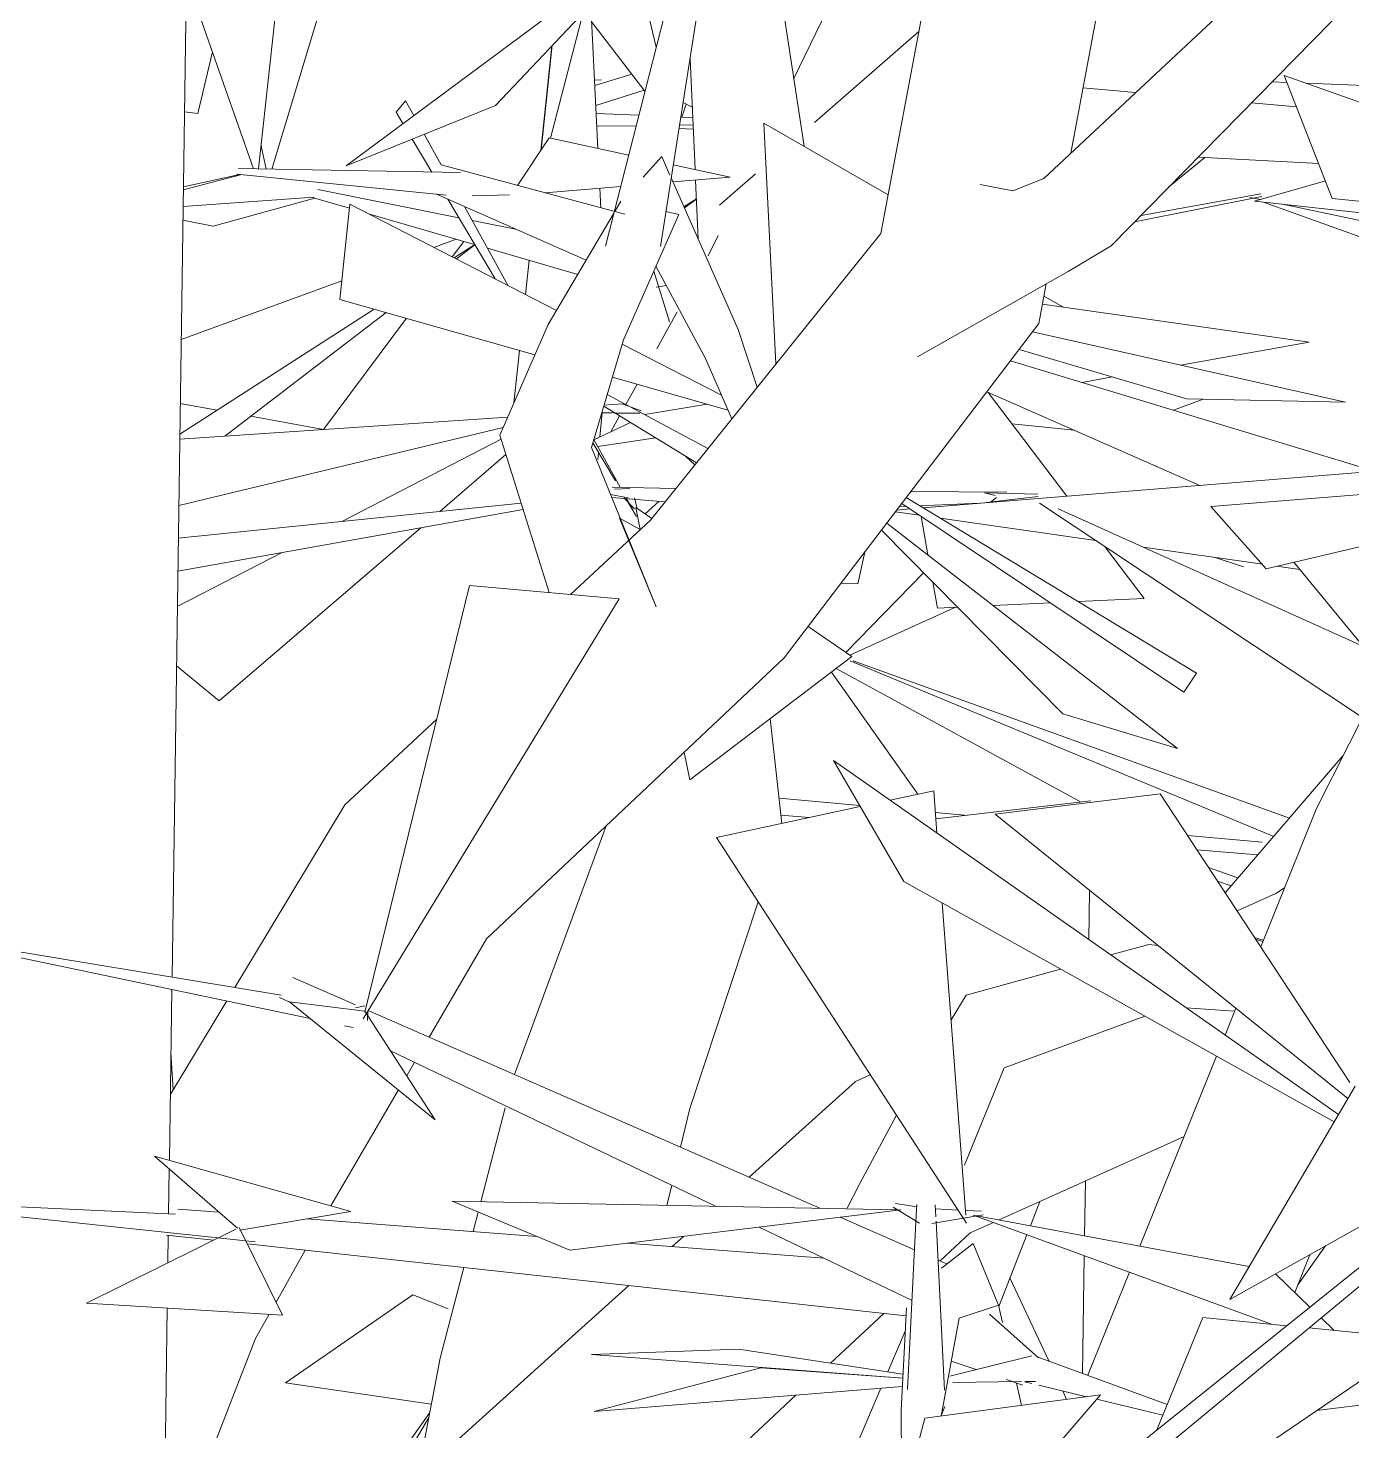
# Model space of a CAD drawing. Header units: millimetres. Extents: x 78096 to 288885, y -20632 to 149556.
# Drawn here: x 251987.7 to 252220.1, y 94054.1 to 94300.4 of the extents above; entities that cross this region are included whole.
import ezdxf

# ---------------------------------------------------------------- set-up
doc = ezdxf.new("R2010")
doc.units = ezdxf.units.MM
doc.layers.add('G-IMPT', color=8, linetype='Continuous', lineweight=9)
doc.layers.add('L-PLNT', color=71, linetype='Continuous', lineweight=9)

# ---------------------------------------------------------------- blocks, each defined once
blk = doc.blocks.new('ZZ-V - Tree Broadleaf 1 - 3dtree rotund SIMPLU-4826059-TOMH A-A')
at = {"layer": 'G-IMPT'}
for p, q in [((26388.69, 94303.1), (26382.92, 94281.07)), ((26391.26, 94279.26), (26390.09, 94303.15)), ((26383.17, 94297.27), (26381.22, 94278.88)), ((26383.25, 94297.36), (26381.28, 94278.98)), ((26391.78, 94268.83), (26391.61, 94272.3)), ((26379.17, 94259.61), (26378.53, 94253.62)), ((26379.2, 94259.6), (26378.56, 94253.61)), ((26377.48, 94243.77), (26376.5, 94234.54)), ((26377.5, 94243.76), (26376.51, 94234.56)), ((26316.71, 94113.92), (26316.31, 94120.53))]:
    blk.add_line(p, q, dxfattribs=at)
blk = doc.blocks.new('ZZ-V - Tree Broadleaf 1 - 3dtree rotund SIMPLU-4826034-TOMH A-A')
at = {"layer": 'G-IMPT'}
for p, q in [((26316.5, 94133.76), (26323.35, 94611.93)), ((26440.91, 94264.31), (26458.95, 94359.71)), ((26331.69, 94275.65), (26340.15, 94353.12)), ((26474.25, 94278.4), (26487.35, 94348.22)), ((26334.03, 94275.61), (26352.41, 94336.45)), ((26469.54, 94273.99), (26516.25, 94317.67)), ((26347.05, 94276.22), (26399.99, 94315.47)), ((26400.14, 94315.18), (26373.27, 94286.82)), ((26405.41, 94312.39), (26392.59, 94262.11)), ((26422.38, 94312.84), (26427.44, 94279.64)), ((26425.61, 94291.4), (26436, 94312.92)), ((26319.01, 94309.3), (26330.79, 94275.66)), ((26409.55, 94308.42), (26402.23, 94262.05)), ((26481.36, 94262.16), (26523.23, 94304.83)), ((26447.62, 94299.8), (26429.29, 94283.82)), ((26321.03, 94285.39), (26323.6, 94296.19)), ((26407.43, 94295.01), (26408.32, 94275.56)), ((26509.62, 94290.96), (26512.23, 94290.85)), ((26520.18, 94270.49), (26511.75, 94292.09)), ((26511.75, 94292.09), (26564, 94273.45)), ((26515.58, 94290.72), (26528.75, 94290.19)), ((26476.41, 94289.89), (26485.65, 94289.06)), ((26321.03, 94285.39), (26318.67, 94285.69)), ((26347.05, 94276.22), (26373.27, 94286.82)), ((26355.82, 94285.65), (26357.51, 94287.62)), ((26355.82, 94285.65), (26357.03, 94283.61)), ((26358.94, 94285.04), (26357.51, 94287.62)), ((26505.98, 94287.25), (26513.92, 94286.54)), ((26420.4, 94283.71), (26442.2, 94271.11)), ((26420.4, 94283.71), (26422.52, 94241.43)), ((26358.64, 94280.9), (26362.08, 94275.11)), ((26363.76, 94276.36), (26360.76, 94281.76)), ((26382.72, 94281.12), (26377.12, 94272.77)), ((26382.72, 94281.12), (26396.66, 94278.09)), ((26332.13, 94279.7), (26333.03, 94275.63)), ((26328.16, 94275.71), (26367.13, 94275.02)), ((26363.77, 94276.36), (26395.96, 94267.71)), ((26402.47, 94277.84), (26399.19, 94274.24)), ((26402.47, 94277.84), (26403.91, 94274.56)), ((26404.49, 94276.39), (26414.5, 94274.22)), ((26318.48, 94271.97), (26328.53, 94274.64)), ((26318.49, 94272.51), (26328.36, 94274.65)), ((26327.85, 94274.71), (26364.64, 94271.03)), ((26404.13, 94274.07), (26415.86, 94247.47)), ((26404.43, 94273.38), (26414.5, 94274.22)), ((26408.4, 94273.71), (26408.87, 94263.3)), ((26418.92, 94274.78), (26412.62, 94269.29)), ((26464.07, 94271.83), (26458.38, 94272.95)), ((26464.07, 94271.83), (26469.54, 94273.99)), ((26318.44, 94269.04), (26341.38, 94270.68)), ((26323.73, 94265.63), (26341.59, 94270.52)), ((26341.34, 94270.6), (26347.63, 94268.77)), ((26342.11, 94272.03), (26366.85, 94267.09)), ((26362.95, 94271.2), (26389.21, 94259.63)), ((26369.16, 94270.91), (26375.75, 94271.12)), ((26381.92, 94271.48), (26395.26, 94272.6)), ((26520.18, 94270.49), (26562.89, 94265.98)), ((26347.71, 94269.48), (26345.95, 94252.76)), ((26347.71, 94269.48), (26384, 94250.81)), ((26364.92, 94270.33), (26373.24, 94256.34)), ((26375.53, 94255.16), (26367.82, 94269.05)), ((26394.24, 94268.17), (26395.31, 94270)), ((26405.47, 94267.68), (26403.2, 94268.2)), ((26323.73, 94265.63), (26318.4, 94266.68)), ((26350.97, 94267.8), (26369.39, 94262.45)), ((26369.17, 94266.62), (26376.81, 94265.1)), ((26382.54, 94248.33), (26394.02, 94267.8)), ((26395.74, 94245.65), (26405.47, 94267.68)), ((26362.46, 94261.89), (26366.38, 94263.32)), ((26400.47, 94214), (26440.91, 94264.31)), ((26410.61, 94260.38), (26412.35, 94263.97)), ((26367.71, 94262.94), (26365.69, 94260.23)), ((26366.02, 94260.06), (26369.63, 94262.38)), ((26369.67, 94262.34), (26366.42, 94259.85)), ((26371.89, 94261.72), (26387.73, 94257.12)), ((26473.78, 94257.67), (26481.36, 94262.16)), ((26401.45, 94258.58), (26410.14, 94242.4)), ((26318.1, 94245.7), (26346.29, 94255.99)), ((26401.06, 94257.69), (26403.85, 94248.79)), ((26447.39, 94242.64), (26473.78, 94257.67)), ((26403.26, 94255.21), (26401.49, 94254.87)), ((26468.64, 94248.5), (26469.95, 94255.49)), ((26317.86, 94229.07), (26352, 94251.03)), ((26380.2, 94242.99), (26345.95, 94252.76)), ((26516.13, 94245.23), (26469.28, 94251.9)), ((26354.12, 94250.43), (26325.77, 94228.72)), ((26357.64, 94249.43), (26343.08, 94229.88)), ((26374.04, 94228.9), (26382.54, 94248.33)), ((26401.58, 94244.08), (26405.17, 94250.56)), ((26423.98, 94189.84), (26468.64, 94248.5)), ((26415.86, 94247.47), (26419.22, 94237.33)), ((26522.47, 94234.73), (26467.54, 94247.06)), ((26390.12, 94226.74), (26395.74, 94245.65)), ((26395.52, 94244.89), (26412.96, 94235.91)), ((26494.59, 94235.28), (26465.2, 94243.98)), ((26516.13, 94245.23), (26493.5, 94241.23)), ((26410.14, 94242.4), (26414.76, 94231.78)), ((26463.67, 94241.97), (26537.72, 94219.5)), ((26414.09, 94233.32), (26393.8, 94239.11)), ((26481.58, 94239.13), (26476.19, 94238.18)), ((26392.9, 94236.07), (26410.58, 94226.58)), ((26396.17, 94234.31), (26398.14, 94237.87)), ((26496.93, 94220.07), (26459.53, 94236.53)), ((26473.56, 94218.18), (26459.75, 94236.43)), ((26317.94, 94234.49), (26324.44, 94233.3)), ((26392.28, 94234.01), (26408.55, 94224.05)), ((26395.53, 94234.42), (26392.34, 94234.2)), ((26398.87, 94233.18), (26395.53, 94234.42)), ((26399.48, 94232.54), (26410.46, 94234.36)), ((26522.47, 94234.73), (26494.59, 94235.28)), ((26375.42, 94232.06), (26317.85, 94228.19)), ((26330.33, 94232.22), (26343.07, 94229.88)), ((26390.55, 94228.12), (26397, 94231.13)), ((26392.01, 94232.87), (26391.61, 94228.62)), ((26391.94, 94232.87), (26395.91, 94232.77)), ((26395.91, 94232.77), (26391.94, 94232.87)), ((26391.94, 94232.86), (26393.69, 94232.81)), ((26393.51, 94229.5), (26395.06, 94232.31)), ((26398.62, 94232.8), (26394.59, 94232.77)), ((26396.47, 94232.78), (26398.62, 94232.8)), ((26397.64, 94232.78), (26396.47, 94232.78)), ((26317.68, 94216.58), (26374.62, 94230.23)), ((26382.73, 94201.27), (26374.04, 94228.9)), ((26346.3, 94213.76), (26374.25, 94228.21)), ((26401.51, 94198.78), (26390.12, 94226.74)), ((26390.36, 94227.55), (26394.33, 94220.87)), ((26395.19, 94219.77), (26390.54, 94228.14)), ((26391.22, 94226.91), (26401.42, 94228.42)), ((26375.11, 94225.49), (26363.49, 94215.5)), ((26391.35, 94225.88), (26391.24, 94224.64)), ((26408.28, 94223.71), (26406.61, 94225.24)), ((26527.13, 94222.52), (26448.38, 94216.14)), ((26498.86, 94216.36), (26584.65, 94223.29)), ((26508.59, 94205.47), (26584.65, 94223.29)), ((26404.95, 94219.57), (26393.76, 94219.79)), ((26394.15, 94219.43), (26396.89, 94219.53)), ((26463.03, 94218.93), (26446.21, 94219.04)), ((26468.49, 94218.55), (26459.1, 94218.76)), ((26459.1, 94218.76), (26460.98, 94218.34)), ((26317.6, 94210.85), (26377.79, 94216.96)), ((26393.49, 94218.49), (26396.55, 94217.89)), ((26393.69, 94217.99), (26403.07, 94217.23)), ((26397.66, 94215.99), (26395.81, 94217.89)), ((26396.16, 94217.79), (26398.05, 94214.62)), ((26398.05, 94214.62), (26396.29, 94217.78)), ((26398.13, 94215.99), (26397.71, 94217.9)), ((26399.56, 94215.08), (26402.01, 94217.31)), ((26445.36, 94216.44), (26444.19, 94216.39)), ((26494.13, 94183.8), (26444.61, 94216.94)), ((26496.36, 94187.1), (26445.38, 94217.96)), ((26458.27, 94216.95), (26447.74, 94216.53)), ((26468.56, 94218.15), (26459.39, 94217.11)), ((26461.21, 94217.94), (26460.12, 94217.11)), ((26468.79, 94216.99), (26525.45, 94179.33)), ((26498.86, 94216.36), (26508.59, 94205.47)), ((26317.52, 94205.04), (26378.14, 94215.85)), ((26386.44, 94200.93), (26400.47, 94214)), ((26398.7, 94212.35), (26395.06, 94214.36)), ((26395.06, 94214.36), (26401.51, 94198.78)), ((26398.67, 94212.37), (26397.91, 94216.22)), ((26397.91, 94216.22), (26400.7, 94214.29)), ((26447.72, 94214.86), (26443.49, 94215.47)), ((26446.08, 94215.96), (26443.72, 94215.77)), ((26449.2, 94207.88), (26448, 94214.67)), ((26478.65, 94210.43), (26451.36, 94214.34)), ((26525.51, 94191.88), (26472.03, 94215.98)), ((26360.16, 94212.64), (26324.79, 94182.25)), ((26472.9, 94179.98), (26441.02, 94212.22)), ((26441.98, 94213.48), (26493, 94173.89)), ((26517.34, 94163.27), (26541.89, 94211.89)), ((26487.15, 94200.23), (26480.21, 94209.4)), ((26507.9, 94206.24), (26486.99, 94209.24)), ((26317.43, 94198.83), (26335.7, 94208.28)), ((26436.89, 94202.78), (26438.1, 94208.38)), ((26513.43, 94206.6), (26529.39, 94187.14)), ((26514.5, 94205.3), (26510.38, 94205.89)), ((26350.32, 94127.6), (26368.72, 94202.54)), ((26394.97, 94200.16), (26368.72, 94202.54)), ((26436.89, 94202.78), (26433.92, 94202.9)), ((26450.86, 94198.53), (26450.05, 94203.08)), ((26394.97, 94200.16), (26350.03, 94126.42)), ((26470.73, 94199.46), (26460.66, 94198.99)), ((26487.15, 94200.23), (26475.56, 94199.69)), ((26454.39, 94198.7), (26450.86, 94198.53)), ((26428.17, 94195.34), (26435.84, 94190.05)), ((26371.72, 94140.49), (26423.98, 94189.84)), ((26407.39, 94168.41), (26435.84, 94190.05)), ((26317.28, 94188.41), (26324.79, 94182.25)), ((26496.36, 94187.1), (26494.13, 94183.8)), ((26472.9, 94179.98), (26493, 94173.89)), ((26346.81, 94164.02), (26362.96, 94179.06)), ((26423.54, 94160.73), (26421.52, 94179.16)), ((26407.39, 94168.41), (26406.42, 94173.26)), ((26522.04, 94172.58), (26501.37, 94148.55)), ((26432.62, 94171.78), (26444.95, 94150.53)), ((26432.62, 94171.78), (26521.26, 94109.61)), ((26442.54, 94164.82), (26450.2, 94166.47)), ((26450.2, 94166.47), (26450.77, 94159.05)), ((26450.58, 94161.54), (26477.81, 94164.73)), ((26489.93, 94165.95), (26460.98, 94162.35)), ((26489.93, 94165.95), (26523.27, 94115.26)), ((26327.52, 94131.92), (26346.81, 94164.02)), ((26412.06, 94158.25), (26437.31, 94163.69)), ((26522.93, 94112.45), (26460.98, 94162.35)), ((26507.6, 94139.09), (26517.34, 94163.27)), ((26376.59, 94116.67), (26392.71, 94160.31)), ((26412.06, 94158.25), (26455.97, 94090.58)), ((26444.95, 94150.53), (26520.53, 94108.37)), ((26477.45, 94140.33), (26477.58, 94148.98)), ((26503.45, 94145.39), (26510.27, 94148.44)), ((26510.27, 94148.44), (26511.77, 94149.43)), ((26407.39, 94110.71), (26419.37, 94146.98)), ((26451.7, 94146.77), (26455.86, 94091.98)), ((26361.66, 94123.22), (26371.72, 94140.49)), ((26508.06, 94140.23), (26506.54, 94140.7)), ((26507.97, 94140.01), (26506.72, 94140.42)), ((26286.31, 94137.92), (26340.76, 94126.49)), ((26286.52, 94138.75), (26335.65, 94130.57)), ((26481.29, 94137.64), (26487.95, 94139.5)), ((26487.95, 94139.5), (26489.6, 94139.3)), ((26455.89, 94130.56), (26472.47, 94135.18)), ((26337.72, 94133.71), (26348.69, 94128.9)), ((26316.04, 94101.59), (26316.47, 94131.59)), ((26335.39, 94130.17), (26337.39, 94129.22)), ((26455.89, 94130.56), (26453.26, 94126.25)), ((26316.2, 94113.08), (26326.11, 94129.57)), ((26337.12, 94129.44), (26362.71, 94108.72)), ((26337.12, 94129.44), (26350.37, 94127.79)), ((26350.37, 94128.7), (26348.71, 94128.35)), ((26362.71, 94108.72), (26350.37, 94127.79)), ((26350.87, 94127.86), (26350.79, 94126.12)), ((26350.95, 94127.92), (26430.22, 94093.17)), ((26494.54, 94128.35), (26503.03, 94127.76)), ((26501.35, 94123.57), (26503.25, 94128.3)), ((26346.75, 94125.23), (26348.31, 94124.91)), ((26462.6, 94117.82), (26487.27, 94126.92)), ((26354.86, 94120.84), (26411.91, 94093.52)), ((26357.71, 94116.45), (26359.09, 94118.82)), ((26455.63, 94100.74), (26462.6, 94117.82)), ((26486.41, 94086.51), (26499.86, 94119.9)), ((26417.8, 94098.61), (26436.46, 94115.44)), ((26436.46, 94115.44), (26439.08, 94116.61)), ((26344.37, 94093.57), (26356.25, 94113.95)), ((26524.2, 94114.61), (26502.16, 94077.14)), ((26370.72, 94094.3), (26375.01, 94110.79)), ((26405.78, 94103.88), (26407.39, 94110.71)), ((26437.22, 94097.54), (26443.69, 94109.5)), ((26461.69, 94091.13), (26494.17, 94105.77)), ((26313.43, 94102.32), (26347.88, 94092.58)), ((26313.43, 94102.32), (26327.98, 94089.66)), ((26548.81, 94101.97), (26447.02, 94020.26)), ((26315.9, 94092.2), (26316.01, 94100.07)), ((26550.07, 94100.35), (26449.52, 94017)), ((26403.38, 94093.68), (26404.21, 94097.21)), ((26434.99, 94093.16), (26437.22, 94097.54)), ((26476.69, 94088.33), (26476.83, 94097.96)), ((26278.09, 94093.98), (26317.13, 94092.14)), ((26386.34, 94085.81), (26365.69, 94094.4)), ((26443.86, 94092.91), (26365.69, 94094.4)), ((26443.1, 94093.37), (26447.73, 94090.57)), ((26443.48, 94093.99), (26447.22, 94093.4)), ((26447.24, 94093.82), (26447.15, 94091.96)), ((26450.47, 94093.75), (26450.58, 94091.67)), ((26467.17, 94090.11), (26468.83, 94094.35)), ((26277.97, 94092.96), (26331.1, 94087.26)), ((26317.5, 94093.01), (26324.76, 94092.46)), ((26347.88, 94092.58), (26328.39, 94089.31)), ((26340.2, 94091.29), (26380.52, 94088.23)), ((26369.36, 94089.08), (26370.25, 94092.5)), ((26386.34, 94085.81), (26444.46, 94092.9)), ((26433.8, 94091.6), (26446.84, 94085.88)), ((26447.15, 94091.94), (26445.62, 94061.33)), ((26458.86, 94092.03), (26449.86, 94090.52)), ((26454.5, 94092.85), (26450.51, 94093.05)), ((26450.62, 94090.91), (26452.12, 94061.24)), ((26458.58, 94092.64), (26455.8, 94092.78)), ((26456.6, 94088.84), (26460.69, 94090.68)), ((26457.15, 94091.98), (26505.56, 94082.93)), ((26509.49, 94072.81), (26457.47, 94091.86)), ((26530.18, 94092.84), (26502.16, 94077.14)), ((26327.69, 94089.5), (26301.5, 94076.53)), ((26315.52, 94088.46), (26323.76, 94087.55)), ((26315.78, 94083.6), (26315.85, 94088.44)), ((26335.9, 94074.43), (26328.3, 94089.8)), ((26404.28, 94086.43), (26406.29, 94088.24)), ((26419.55, 94089.86), (26446.4, 94077)), ((26451.32, 94083.92), (26456.6, 94088.84)), ((26461.63, 94075.95), (26466.55, 94088.53)), ((26329.74, 94086.9), (26445.34, 94074.27)), ((26334.78, 94076.71), (26339.88, 94085.79)), ((26396.35, 94087.03), (26430.93, 94084.41)), ((26457.15, 94086.98), (26451.6, 94082.68)), ((26457.15, 94086.98), (26461.59, 94076.15)), ((26514.11, 94079.7), (26518.98, 94086.57)), ((26450.96, 94084.07), (26452.52, 94083.39)), ((26476.34, 94064.18), (26476.64, 94084.84)), ((26513.59, 94078.4), (26516.22, 94085.02)), ((26363.58, 94066.88), (26367.71, 94082.75)), ((26463.59, 94080.97), (26470.4, 94066.37)), ((26477.28, 94063.84), (26484.57, 94081.94)), ((26516.25, 94075.83), (26510.22, 94081.66)), ((26382.55, 94066.84), (26396.69, 94079.59)), ((26335.9, 94074.43), (26301.5, 94076.53)), ((26336.43, 94062.5), (26358.76, 94077.97)), ((26358.76, 94077.97), (26364.97, 94075.49)), ((26461.59, 94076.15), (26454.66, 94073.85)), ((26462.29, 94073.12), (26461.59, 94076.15)), ((26314.68, 94007.04), (26315.66, 94075.67)), ((26331.18, 94070.31), (26333.58, 94074.58)), ((26432.09, 94065.98), (26441.43, 94074.7)), ((26445.42, 94075.71), (26444.47, 94057.73)), ((26454.66, 94073.85), (26451.5, 94056.67)), ((26468.61, 94066.89), (26460.02, 94074.56)), ((26497.44, 94074), (26489.37, 94054.25)), ((26497.44, 94074), (26512.16, 94072.54)), ((26520.49, 94071.72), (26518.2, 94073.93)), ((26442.16, 94064.46), (26445.2, 94071.61)), ((26516.06, 94072.16), (26535.86, 94070.2)), ((26320.65, 94043.24), (26331.18, 94070.31)), ((26535.86, 94070.2), (26480.49, 94032.54)), ((26331.56, 94020.86), (26382.55, 94066.84)), ((26359.61, 94046.16), (26363.58, 94066.88)), ((26390.14, 94067.5), (26415.95, 94068.43)), ((26390.14, 94067.5), (26444.77, 94063.35)), ((26415.95, 94068.43), (26444.8, 94064.06)), ((26453.02, 94063.68), (26467.45, 94067.28)), ((26457.68, 94064.85), (26453.28, 94066.33)), ((26491.2, 94058.72), (26468.36, 94067.11)), ((26419.86, 94065.16), (26390.62, 94057.51)), ((26419.86, 94065.16), (26444.77, 94063.33)), ((26336.43, 94062.5), (26362.02, 94058.75)), ((26444.69, 94061.9), (26390.62, 94057.51)), ((26427.93, 94031), (26440.94, 94061.6)), ((26453.56, 94062.59), (26465.62, 94062.75)), ((26465.85, 94062.09), (26462.93, 94063.08)), ((26465.64, 94058.55), (26464.74, 94062.47)), ((26467.44, 94062.4), (26466.2, 94062.7)), ((26466.23, 94062.76), (26468.09, 94062.78)), ((26477.05, 94060.08), (26468.67, 94062.11)), ((26548.01, 94061.44), (26517.41, 94057.65)), ((26407.05, 94042.64), (26426.09, 94060.39)), ((26479.48, 94060.4), (26436.32, 94010.31)), ((26479.48, 94060.4), (26448.67, 94056.29)), ((26472.85, 94061.1), (26473.54, 94059.61)), ((26490.43, 94056.84), (26478.83, 94059.65)), ((26344.1, 94032.28), (26361.75, 94057.3)), ((26356.08, 94047.12), (26361.58, 94056.44)), ((26436.32, 94010.31), (26448.67, 94056.29)), ((26444.47, 94057.73), (26444.62, 94041.2)), ((26451.53, 94056.79), (26452.15, 94058.38))]:
    blk.add_line(p, q, dxfattribs=at)
blk = doc.blocks.new('ZZ-V - Tree Broadleaf 2 - 3dtree rotund SIMPLU-4826109-TOMH A-A')
at = {"layer": 'G-IMPT'}
for p, q in [((26397.8, 94312.7), (26401.49, 94297.02)), ((26390.18, 94301.44), (26399.52, 94289.31)), ((26390.67, 94291.27), (26391.88, 94291.31)), ((26397.22, 94292.3), (26390.72, 94290.32)), ((26399.39, 94289.48), (26390.9, 94286.77)), ((26398.44, 94285.08), (26390.96, 94285.39)), ((26406.77, 94287.03), (26406.02, 94284.76)), ((26407.82, 94286.51), (26406.21, 94287.3)), ((26397.98, 94283.24), (26391.07, 94283.14)), ((26407.96, 94283.39), (26405.59, 94283.36)), ((26407.9, 94284.69), (26405.81, 94284.77)), ((26407.99, 94282.64), (26405.5, 94282.78)), ((26497.82, 94277.69), (26491.45, 94272.44)), ((26517.8, 94276.59), (26496.66, 94277.75)), ((26518.98, 94273.58), (26506.54, 94269.98)), ((26507.8, 94270.81), (26485.46, 94266.34)), ((26507.63, 94271.3), (26486.6, 94267.5)), ((26505.7, 94270.67), (26507.56, 94270.28)), ((26408.55, 94270.39), (26406.36, 94269)), ((26408.55, 94270.34), (26406.45, 94268.8)), ((26562.51, 94263.93), (26506.54, 94269.98)), ((26558.42, 94251.76), (26508.09, 94269.82)), ((26511.46, 94269.45), (26561.37, 94258.88)), ((26472.97, 94251.38), (26469.55, 94253.33)), ((26497.51, 94235.22), (26492.3, 94233.28)), ((26474.9, 94229.77), (26463.93, 94230.91)), ((26504.6, 94205.8), (26499.62, 94207.43)), ((26448.44, 94204.72), (26434.79, 94190.78)), ((26453.91, 94198.68), (26435.51, 94190.27)), ((26509.89, 94158.45), (26435.57, 94189.29)), ((26512.66, 94161.68), (26436.04, 94189.29)), ((26447.4, 94165.87), (26432.25, 94187.32)), ((26475.96, 94164.51), (26433.11, 94187.97)), ((26437.21, 94163.88), (26423.06, 94165.17)), ((26423.38, 94162.17), (26428.34, 94161.76)), ((26455.63, 94162.2), (26450.49, 94162.67)), ((26507.85, 94157.43), (26494.75, 94158.63)), ((26496.41, 94156.1), (26507.1, 94155.22)), ((26503.62, 94151.17), (26498.46, 94152.99)), ((26502.45, 94149.81), (26500.03, 94150.6))]:
    blk.add_line(p, q, dxfattribs=at)

msp = doc.modelspace()

# ---------------------------------------------------------------- block references
at = {"layer": 'L-PLNT'}
for name in ['ZZ-V - Tree Broadleaf 1 - 3dtree rotund SIMPLU-4826059-TOMH A-A', 'ZZ-V - Tree Broadleaf 2 - 3dtree rotund SIMPLU-4826109-TOMH A-A', 'ZZ-V - Tree Broadleaf 1 - 3dtree rotund SIMPLU-4826034-TOMH A-A']:
    msp.add_blockref(name, (225696.455, 0), dxfattribs=at)

doc.saveas('drawing.dxf')
